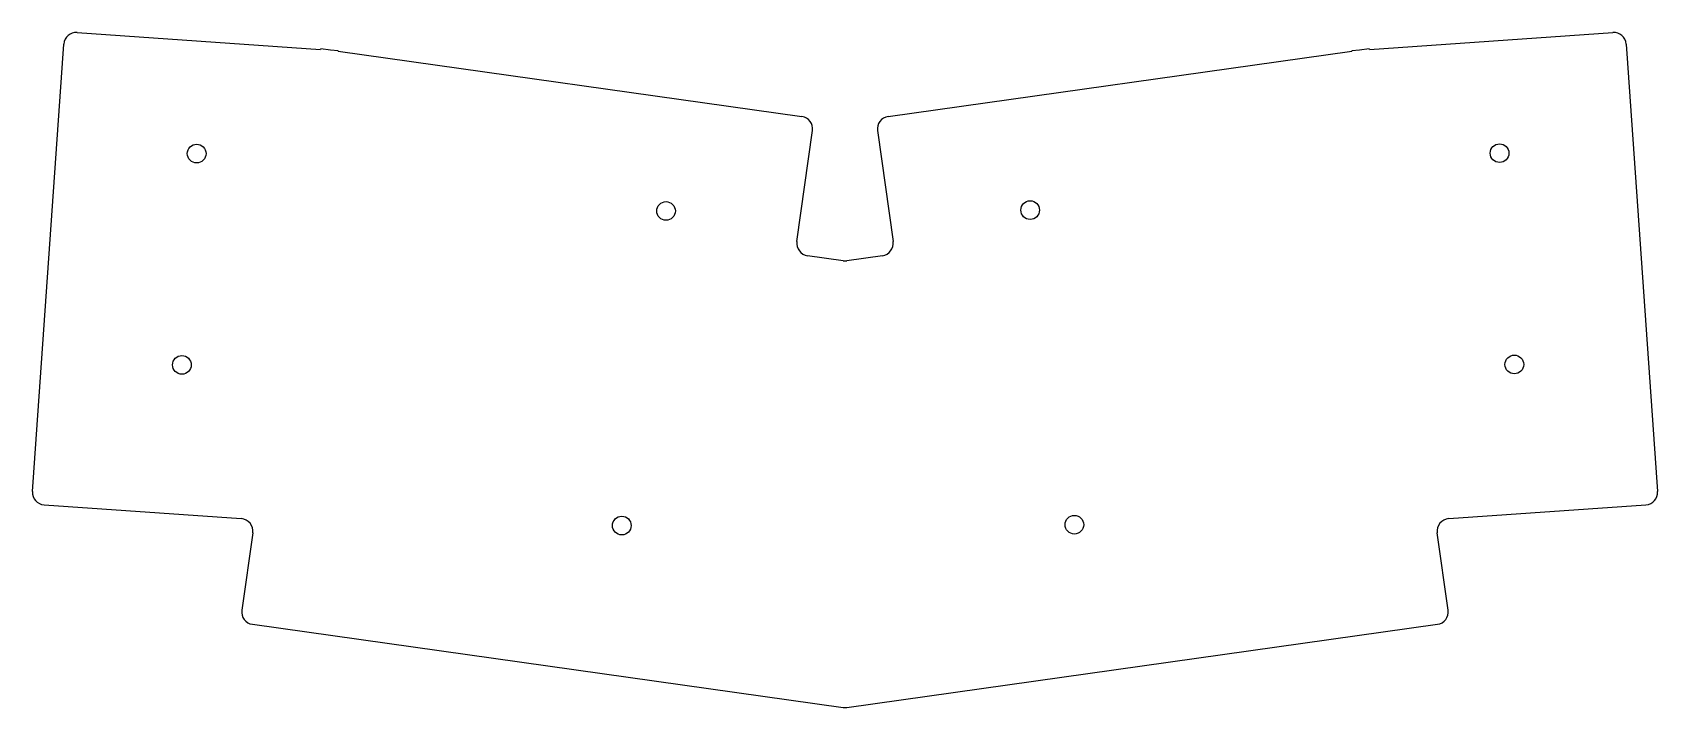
# Model space of a CAD drawing. Header units: millimetres. Extents: x 98 to 359, y -135 to -27.
import ezdxf

# ---------------------------------------------------------------- set-up
doc = ezdxf.new("R2010")
doc.units = ezdxf.units.MM

msp = doc.modelspace()

# ---------------------------------------------------------------- linework, layer by layer
for p, q in [((105.38, -26.92), (144.47, -29.65)), ((312.81, -29.65), (351.9, -26.92)), ((98.22, -100.6), (103.24, -28.77)), ((144.49, -29.54), (144.47, -29.65)), ((146.06, -29.76), (144.49, -29.54)), ((147.28, -29.85), (146.06, -29.76)), ((147.27, -29.93), (147.28, -29.85)), ((147.27, -29.93), (221.73, -40.4)), ((235.55, -40.4), (310.01, -29.93)), ((311.22, -29.76), (310, -29.85)), ((310, -29.85), (310.01, -29.93)), ((312.79, -29.54), (311.22, -29.76)), ((312.81, -29.65), (312.79, -29.54)), ((354.03, -28.77), (359.06, -100.6)), ((220.93, -60.48), (223.43, -42.65)), ((233.85, -42.65), (236.35, -60.48)), ((228.36, -63.54), (222.63, -62.74)), ((234.65, -62.74), (228.92, -63.54)), ((100.08, -102.73), (131.73, -104.94)), ((325.55, -104.94), (357.2, -102.73)), ((133.57, -107.22), (131.82, -119.65)), ((325.45, -119.65), (323.71, -107.22)), ((133.53, -121.91), (228.36, -135.24)), ((228.92, -135.24), (323.75, -121.91))]:
    msp.add_line(p, q)
for centre in [(124.57, -46.35), (333.71, -46.28), (199.91, -55.56), (258.36, -55.42), (122.2, -80.27), (336.08, -80.2), (192.81, -106.06), (265.46, -105.92)]:
    msp.add_circle(centre, 1.5)
for centre, start, end in [((105.24, -28.91), 86, 176), ((352.04, -28.91), 4, 94), ((221.45, -42.38), 352, 82), ((235.83, -42.38), 98, 188), ((222.91, -60.76), 172, 262), ((234.37, -60.76), 278, 8), ((228.64, -61.56), 262, 278), ((100.22, -100.74), 176, 266), ((357.06, -100.74), 274, 4), ((131.59, -106.94), 352, 86), ((325.69, -106.94), 94, 188), ((133.8, -119.93), 172, 262), ((323.47, -119.93), 278, 8), ((228.64, -133.26), 262, 278)]:
    msp.add_arc(centre, 2, start, end)

doc.saveas('drawing.dxf')
